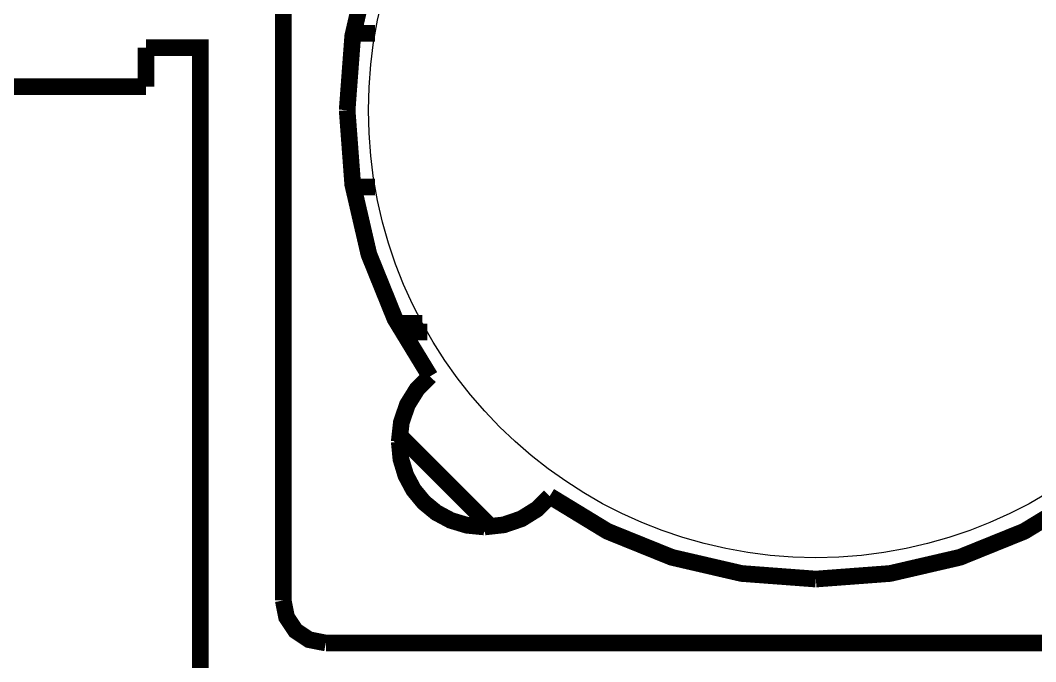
# Model space of a CAD drawing. Header units: inches. Extents: x 15 to 148, y 10 to 111.
# Drawn here: x 129.627 to 130.479, y 103.453 to 103.991 of the extents above; entities that cross this region are included whole.
import ezdxf

# ---------------------------------------------------------------- set-up
doc = ezdxf.new("R2010")
doc.units = ezdxf.units.IN
doc.header["$MEASUREMENT"] = 0
doc.layers.add('BLK_12AWG', color=7, linetype='Continuous')

# ---------------------------------------------------------------- blocks, each defined once
blk = doc.blocks.new('CBA2Board')
at = {"const_width": 0.008}
for points in [[(156.04166, 104.5232), (156.04166, 104.99407)], [(156.04166, 104.5232), (156.04166, 104.99407)], [(156.04166, 104.5232), (156.04166, 104.99407)], [(156.07237, 104.75863), (156.07504, 104.79429), (156.08281, 104.82785), (156.09531, 104.85877), (156.1122, 104.88651)], [(156.07237, 104.75863), (156.07504, 104.79429), (156.08281, 104.82785), (156.09531, 104.85877), (156.1122, 104.88651)], [(156.07237, 104.75863), (156.07504, 104.79429), (156.08281, 104.82785), (156.09531, 104.85877), (156.1122, 104.88651)], [(156.0754, 104.79549), (156.08579, 104.79549)], [(156.0754, 104.79549), (156.08579, 104.79549)], [(156.0754, 104.79549), (156.08579, 104.79549)], [(155.97575, 104.78862), (156.00175, 104.78862), (156.00175, 104.37886), (155.61071, 104.37886), (155.61071, 104.78862), (155.63671, 104.78862)], [(155.97575, 104.78862), (156.00175, 104.78862), (156.00175, 104.37886), (155.61071, 104.37886), (155.61071, 104.78862), (155.63671, 104.78862)], [(155.97575, 104.78862), (156.00175, 104.78862), (156.00175, 104.37886), (155.61071, 104.37886), (155.61071, 104.78862), (155.63671, 104.78862)], [(155.97575, 104.78862), (155.97575, 104.7699)], [(155.97575, 104.78862), (155.97575, 104.7699)], [(155.97575, 104.78862), (155.97575, 104.7699)], [(155.63671, 104.7699), (155.97575, 104.7699)], [(155.63671, 104.7699), (155.97575, 104.7699)], [(155.63671, 104.7699), (155.97575, 104.7699)], [(156.07237, 104.75863), (156.07504, 104.72298), (156.08281, 104.68942), (156.09531, 104.6585), (156.1122, 104.63076)], [(156.07237, 104.75863), (156.07504, 104.72298), (156.08281, 104.68942), (156.09531, 104.6585), (156.1122, 104.63076)], [(156.07237, 104.75863), (156.07504, 104.72298), (156.08281, 104.68942), (156.09531, 104.6585), (156.1122, 104.63076)], [(156.08579, 104.72178), (156.0754, 104.72178)], [(156.08579, 104.72178), (156.0754, 104.72178)], [(156.08579, 104.72178), (156.0754, 104.72178)], [(156.09698, 104.65627), (156.10854, 104.65627)], [(156.09698, 104.65627), (156.10854, 104.65627)], [(156.09698, 104.65627), (156.10854, 104.65627)], [(156.11082, 104.65218), (156.09912, 104.65218)], [(156.11082, 104.65218), (156.09912, 104.65218)], [(156.11082, 104.65218), (156.09912, 104.65218)], [(156.09738, 104.5994), (156.0984, 104.6087), (156.10131, 104.61718), (156.10595, 104.62464), (156.11212, 104.63085)], [(156.09738, 104.5994), (156.0984, 104.6087), (156.10131, 104.61718), (156.10595, 104.62464), (156.11212, 104.63085)], [(156.09738, 104.5994), (156.0984, 104.6087), (156.10131, 104.61718), (156.10595, 104.62464), (156.11212, 104.63085)], [(156.09738, 104.5994), (156.0982, 104.59102), (156.10054, 104.58328), (156.10426, 104.57632), (156.10922, 104.57029), (156.11525, 104.56533), (156.12221, 104.56161), (156.12995, 104.55927), (156.13833, 104.55845)], [(156.09738, 104.5994), (156.0982, 104.59102), (156.10054, 104.58328), (156.10426, 104.57632), (156.10922, 104.57029), (156.11525, 104.56533), (156.12221, 104.56161), (156.12995, 104.55927), (156.13833, 104.55845)], [(156.09738, 104.5994), (156.0982, 104.59102), (156.10054, 104.58328), (156.10426, 104.57632), (156.10922, 104.57029), (156.11525, 104.56533), (156.12221, 104.56161), (156.12995, 104.55927), (156.13833, 104.55845)], [(156.0975, 104.60248), (156.14141, 104.55857)], [(156.0975, 104.60248), (156.14141, 104.55857)], [(156.0975, 104.60248), (156.14141, 104.55857)], [(156.16978, 104.57319), (156.16357, 104.56702), (156.15611, 104.56238), (156.14763, 104.55947), (156.13833, 104.55845)], [(156.16978, 104.57319), (156.16357, 104.56702), (156.15611, 104.56238), (156.14763, 104.55947), (156.13833, 104.55845)], [(156.16978, 104.57319), (156.16357, 104.56702), (156.15611, 104.56238), (156.14763, 104.55947), (156.13833, 104.55845)], [(156.16969, 104.57327), (156.19743, 104.55638), (156.22835, 104.54388), (156.26191, 104.53611), (156.29756, 104.53344)], [(156.16969, 104.57327), (156.19743, 104.55638), (156.22835, 104.54388), (156.26191, 104.53611), (156.29756, 104.53344)], [(156.16969, 104.57327), (156.19743, 104.55638), (156.22835, 104.54388), (156.26191, 104.53611), (156.29756, 104.53344)], [(156.42544, 104.57327), (156.3977, 104.55638), (156.36678, 104.54388), (156.33322, 104.53611), (156.29756, 104.53344)], [(156.42544, 104.57327), (156.3977, 104.55638), (156.36678, 104.54388), (156.33322, 104.53611), (156.29756, 104.53344)], [(156.42544, 104.57327), (156.3977, 104.55638), (156.36678, 104.54388), (156.33322, 104.53611), (156.29756, 104.53344)], [(156.04166, 104.5232), (156.04324, 104.51514), (156.04758, 104.50865), (156.05407, 104.50431), (156.06213, 104.50273)], [(156.04166, 104.5232), (156.04324, 104.51514), (156.04758, 104.50865), (156.05407, 104.50431), (156.06213, 104.50273)], [(156.04166, 104.5232), (156.04324, 104.51514), (156.04758, 104.50865), (156.05407, 104.50431), (156.06213, 104.50273)], [(156.533, 104.50273), (156.06213, 104.50273)], [(156.533, 104.50273), (156.06213, 104.50273)], [(156.533, 104.50273), (156.06213, 104.50273)]]:
    blk.add_lwpolyline(points, dxfattribs=at)
blk.add_circle((156.29756, 104.75863), 0.21496)
blk.add_circle((156.29756, 104.75863), 0.21496)
blk.add_circle((156.29756, 104.75863), 0.21496)

msp = doc.modelspace()

# ---------------------------------------------------------------- block references
at = {"layer": 'BLK_12AWG', "xscale": 1.74680064, "yscale": 1.74680064, "zscale": 1.74680064}
msp.add_blockref('CBA2Board', (-142.72616, -79.07689), dxfattribs=at)

doc.saveas('drawing.dxf')
